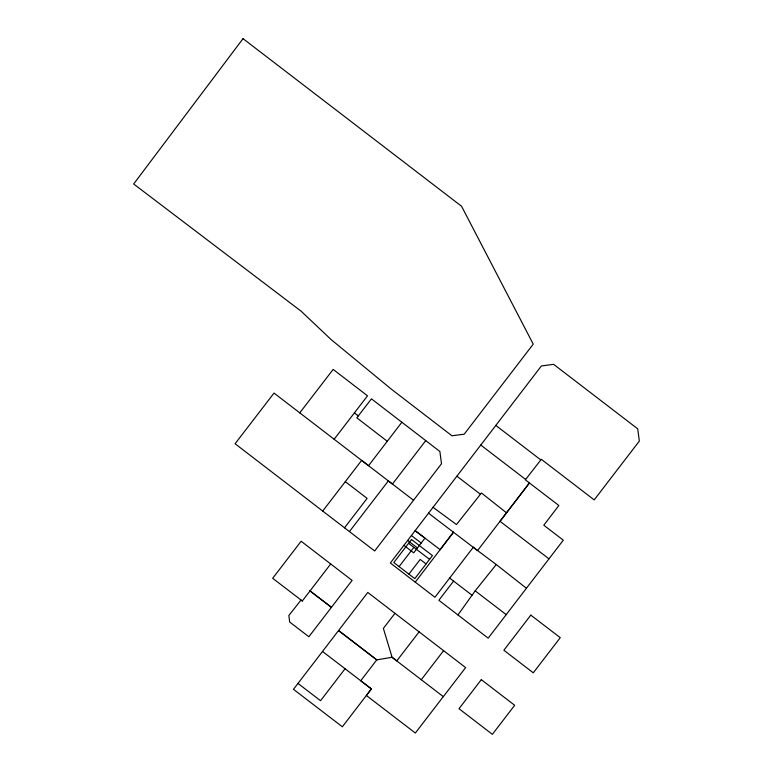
<?xml version="1.0" encoding="UTF-8"?>
<svg xmlns="http://www.w3.org/2000/svg" width="773" height="773" viewBox="0 0 773 773"><rect width="100%" height="100%" fill="white"/><g stroke="black" fill="none" stroke-linecap="round" stroke-linejoin="round"><path stroke-width="1.16" d="M457.945 614.96L475.202 590.814L496.266 564.551L526.423 588.253L488.178 638.169L438.861 600.283L453.616 581.054M330.699 563.971L302.301 600.998L272.685 578.281L301.112 541.235L352.101 580.407L308.862 636.749L289.701 622.043L288.841 615.521L300.997 600.07L302.233 601.008M322.505 651.436L371.398 688.927L342.352 726.794L293.46 689.303L367.803 592.447L465.636 667.592L443.364 696.608M473.298 547.265L434.928 597.268L390.346 563.005L541.38 365.967L553.613 364.334L637.706 428.822L639.339 441.064L594.205 499.909L541.303 459.297L525.34 479.82L558.86 505.503L543.805 525.225L563.304 540.182L526.423 588.253M399.1 566.609L413.864 547.352M408.917 574.126L420.193 559.42L426.078 563.923M345.077 668.732L320.553 700.715L297.982 683.419M415.236 582.137L453.519 532.211M394.964 613.308L383.369 628.41L392.075 657.253L396.791 660.886L419.111 631.85M376.76 659.881L360.74 680.771L371.398 688.927L366.383 695.478L415.343 733.046L443.296 696.618L392.008 657.263L376.76 659.881L338.526 630.546M548.965 558.84L500.005 521.292L529.437 482.961L477.559 550.589L428.493 513.185M421.314 679.699L443.605 650.653M299.74 412.908L333.163 369.407L367.513 395.824L334.1 439.306M387.263 441.257L356.836 417.845L371.446 398.839L439.885 451.49L441.499 463.752L374.673 550.965L235.089 443.741L274.019 393.071L413.555 500.276M322.718 511.05L361.648 460.379L368.537 465.694L401.873 422.251M344.516 527.804L367.107 498.392L345.309 481.656M349.435 531.563L388.336 480.922L392.442 484.062L425.749 440.62M433.015 507.301L456.476 524.558L481.444 492.99L506.528 512.818M440.059 549.671L453.461 532.22M496.266 564.551L473.231 547.274M440.127 549.661L415.101 530.636L424.966 538.143L413.69 552.859L403.883 545.342M408.559 543.303L429.595 559.343M411.4 535.525L421.208 543.042M407.642 540.433L417.449 547.951M495.802 425.411L540.81 459.916M480.748 445.035L525.64 479.444M456.872 476.187L480.448 494.276M354.421 412.879L358.343 415.893M475.134 590.823L506.218 614.641M310.031 590.91L331.462 607.346L309.973 590.92M338.584 630.536L376.818 659.871M449.625 578.049L472.032 595.239M243.031 38.65L133.661 183.993L301.074 311.161L331.202 339.647L391.505 389.292L451.963 435.788L464.225 434.175L533.235 344.13L461.558 206.256L243.031 38.65M411.468 539.506L393.805 562.551L414.801 578.639L432.455 555.594L411.468 539.506M481.299 679.651L459.007 708.715L492.372 734.35L514.673 705.285L481.299 679.651M530.809 615.115L503.87 650.238L533.283 672.829L560.251 637.677L530.809 615.115"/></g></svg>
